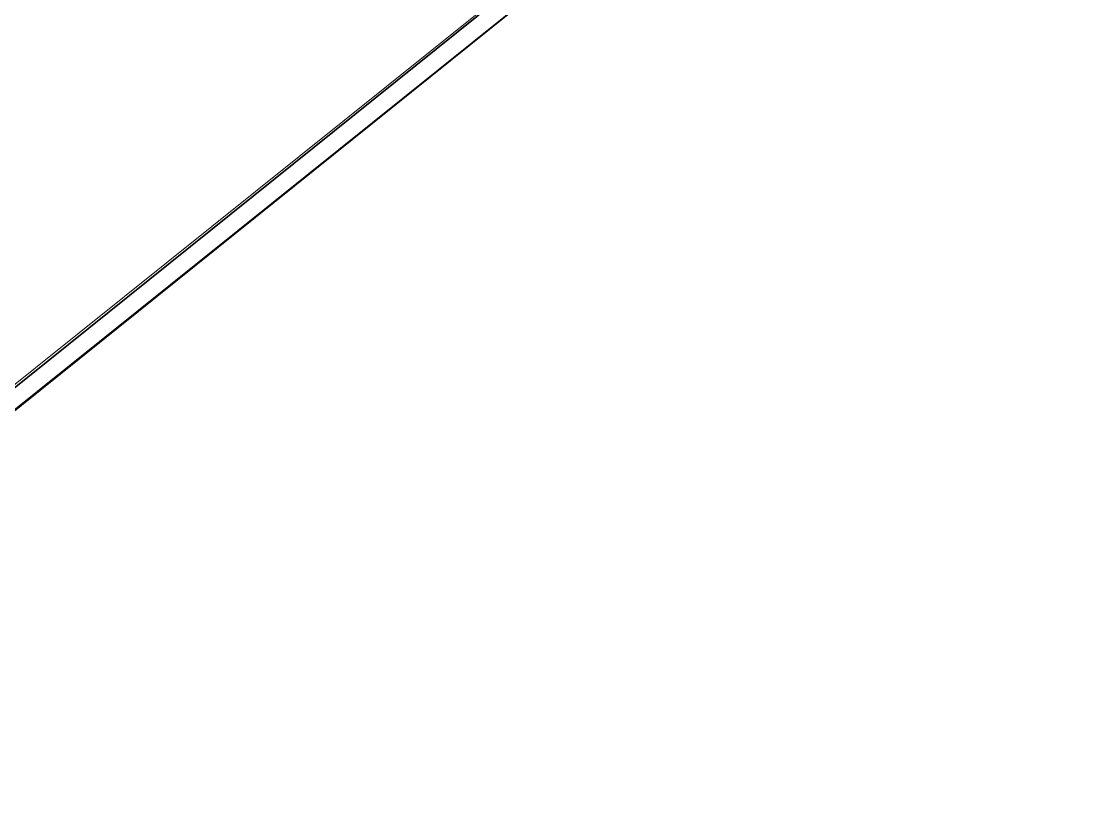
# Model space of a CAD drawing. Header units: metres. Extents: x 7511766 to 7511973, y 4692310 to 4692411.
# Drawn here: x 7511958.15 to 7511973.25, y 4692338.69 to 4692349.66 of the extents above; entities that cross this region are included whole.
import ezdxf

# ---------------------------------------------------------------- set-up
doc = ezdxf.new("R2010")
doc.units = ezdxf.units.M
doc.layers.get('0').update_dxf_attribs({"lineweight": 0})
doc.layers.add('A - objekti 1 gjendja faktike_Pen_No__8', color=7, linetype='Continuous', lineweight=0, true_color=0xa80f02)
doc.layers.add('ll-cde-shtyllat', color=7, linetype='Continuous', lineweight=0)
doc.layers.add('shytllat', color=5, linetype='Continuous', lineweight=0)

# ---------------------------------------------------------------- blocks, each defined once
blk = doc.blocks.new('A$C51214811')
for points in [[(494.49, 37.88, -0.000004), (503.41, 37.86, -0.425827)], [(443.31, 173.75, -0.000001), (443.33, 190.23, -0.415883)], [(500.58, 291.8, -0.000003), (500.6, 303.34, -0.41574)], [(490.52, 412.84), (503.71, 412.84), (516.89, 412.84), (516.89, 411.82, 0.00316), (516.89, 411.21, 0.033853), (516.91, 410.97, 0.124338), (516.96, 410.86, 0.286837), (517.04, 410.83, 0.225405), (517.12, 410.89, 0.082163), (517.16, 411.02, 0.031659), (517.19, 411.28, 0.004033), (517.21, 411.85), (517.23, 412.84), (555.64, 412.84), (594.05, 412.84), (594.05, 254.3), (594.05, 95.76)], [(594.07, 47.77, 0.00005), (594.08, 17.23, 0.000756)], [(598.61, 95.76), (598.59, 256.64), (598.57, 417.51), (557.91, 417.5), (517.24, 417.49), (517.21, 417.81, 0.026954), (517.19, 417.96, 0.068539), (517.16, 418.06, 0.101462), (517.11, 418.12, 0.129485), (517.04, 418.16, 0.121912), (516.96, 418.15, 0.211929), (516.92, 418.11, 0.094469), (516.9, 418.02, 0.015182), (516.89, 417.84), (516.89, 417.5), (463.72, 417.5)], [(98.06, 90.5, -0.000001), (113.4, 90.48, -0.426088)], [(102.62, 138.06, -0.000001), (113.4, 138.04, -0.0589)], [(312.55, 88.27, 0.000001), (312.54, 92.14, 0.000001), (312.53, 96.71)]]:
    blk.add_lwpolyline(points, format="xyb")

msp = doc.modelspace()

# ---------------------------------------------------------------- linework, layer by layer
at = {"layer": 'A - objekti 1 gjendja faktike_Pen_No__8', "color": 14, "linetype": 'Continuous', "lineweight": 35, "true_color": 0xa80f02}
msp.add_lwpolyline([(7511940.87518, 4692330.40417), (7511972.94223, 4692356.15943), (7511951.05037, 4692383.41631), (7511950.85546, 4692383.25977), (7511972.59078, 4692356.19777), (7511940.71863, 4692330.59909)], close=True, dxfattribs=at)
at = {"layer": 'shytllat', "color": 8, "linetype": 'Continuous', "lineweight": 35}
msp.add_lwpolyline([(7511940.87518, 4692330.40417), (7511972.94223, 4692356.15943), (7511951.05037, 4692383.41631), (7511950.85546, 4692383.25977), (7511972.59078, 4692356.19777), (7511940.71863, 4692330.59909), (7511940.87518, 4692330.40417)], dxfattribs=at)

# ---------------------------------------------------------------- block references
at = {"layer": 'll-cde-shtyllat', "xscale": 0.05993101123899882, "yscale": 0.05993101123899882, "zscale": 0.05993101123899882, "rotation": 308.7325131062978}
msp.add_blockref('A$C51214811', (7511930.97796, 4692368.48715), dxfattribs=at)

doc.saveas('drawing.dxf')
